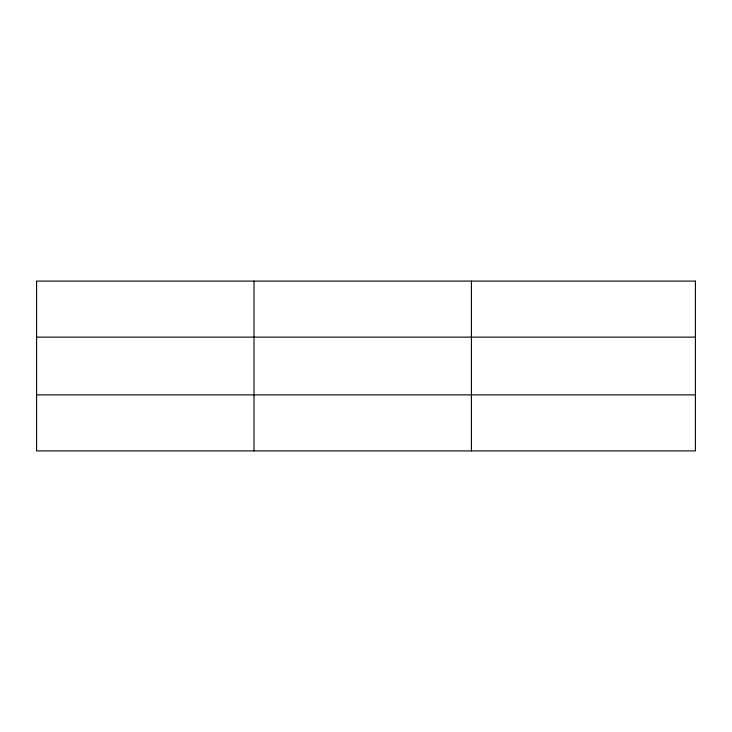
<?xml version="1.0" encoding="UTF-8"?>
<svg xmlns="http://www.w3.org/2000/svg" width="732" height="732" viewBox="0 0 732 732"><rect width="100%" height="100%" fill="white"/><g stroke="black" fill="none" stroke-linecap="round" stroke-linejoin="round"><path stroke-width="1.1" d="M254.004 281.097L254.004 450.903M471.408 281.097L471.408 450.903M36.6 337.132L695.4 337.132M36.6 394.868L695.4 394.868M695.4 281.097L695.4 450.903L36.6 450.903L36.6 281.097L695.4 281.097"/></g></svg>
